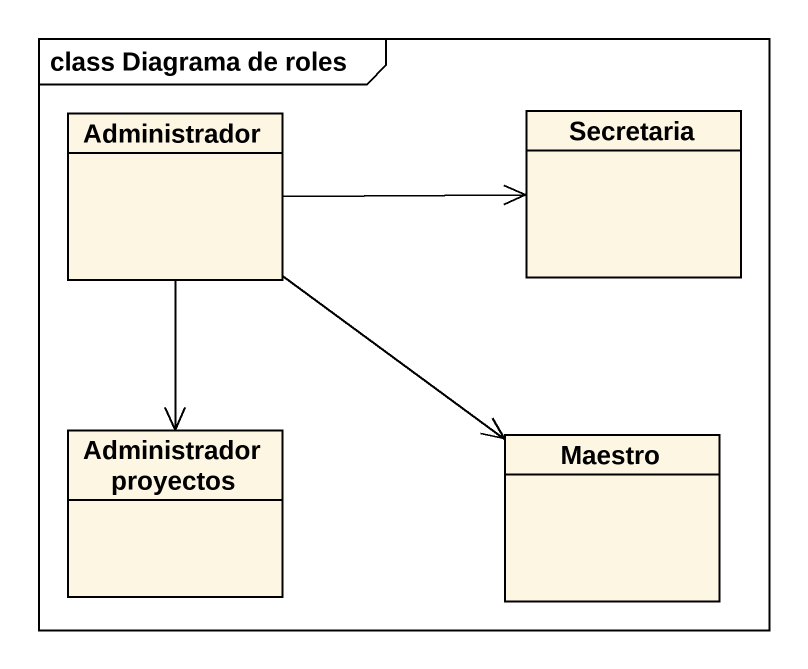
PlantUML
@startuml
mainframe class Diagrama de roles
hide circle
hide empty members
class Administrador
class Secretaria
class "Administrador proyectos" as Administrador_proyectos
class Maestro
Administrador -right-> Secretaria
Administrador --> Administrador_proyectos
Administrador --> Maestro
@enduml
